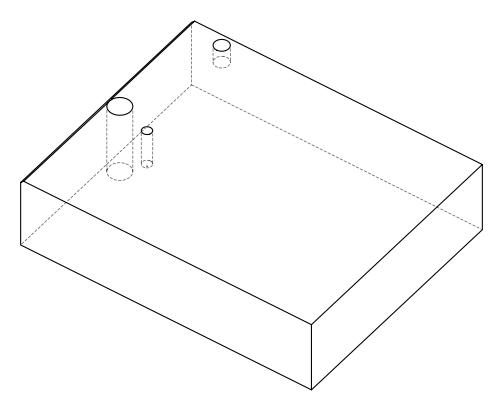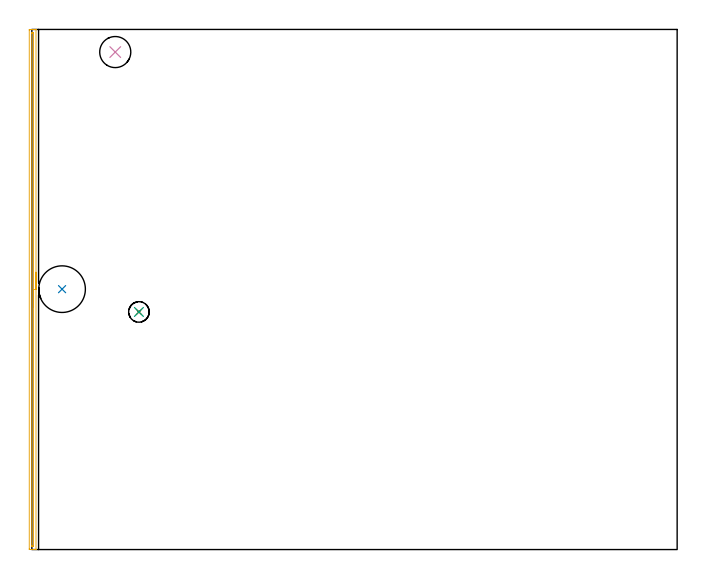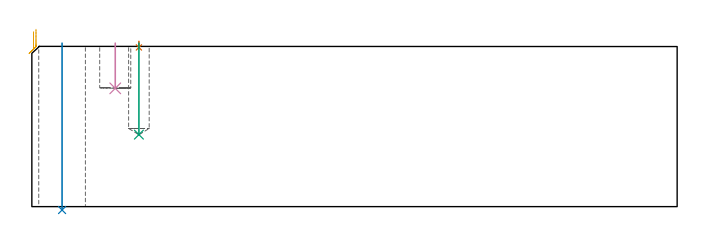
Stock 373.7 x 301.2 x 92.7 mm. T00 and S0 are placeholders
(PLAN: 5 operations, 4 tool changes, 5.7 min)
(1 SPOT_DRILL | STEP1POCKET | NXT0321_9005460120000 | 0.03 min | 0 mm3)
(2 INDEXABLE_INSERT_DRILL_THROUGH_HOLE_FROM_SOLID | STEP1HOLE | NXT0302_025 | 0.39 min | 53036 mm3)
(3 DRILL_BLIND_HOLE_INTO_CENTER | STEP1POCKET | UGT0301_229 | 0.21 min | 5389 mm3)
(4 INDEXABLE_INSERT_DRILL_BLIND_HOLE_FROM_SOLID | STEP1POCKET_1 | NXT0302_007 | 0.11 min | 6094 mm3)
(5 AREA_MILL | FG_CHAMFER_SURFACE | UGT0205_001 | 4.98 min | 2291 mm3)
(TOOL NXT0321_9005460120000 | NC Spot Drill, 142deg, 12mm, Carbide, Uncoated | D12 PA142 FL30 Z2)
(TOOL NXT0302_025 | Index. Insert Drill 27mm [880-D2700L32-05] | D27 PA176 FL135 Z2)
(TOOL UGT0301_229 | Twist Drill 11.9 mm | D11.9 PA118 FL100 Z2)
(TOOL NXT0302_007 | Index. Insert Drill 18mm [880-D1800L25-05] | D18 PA176 FL90 Z2)
(TOOL UGT0205_001 | Chamfer Mill 20 x 3 x 45 deg. | D20 FL50 Z2)
(OP 1 SPOT_DRILL)
G17 G21 G94 G90
T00 M6
G54
G17 G0 G90 X62. Y137.6 S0 M3
G43 Z102.7 H0
G94 G81 G98 Z92.188 F250. R95.7
G80
M5
M2
(OP 2 INDEXABLE_INSERT_DRILL_THROUGH_HOLE_FROM_SOLID)
G17 G21 G94 G90
T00 M6
G54
G17 G0 G90 X17.5 Y150.8 S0 M3
G43 Z102.7 H1
G94 G81 G98 Z-1.971 F250. R94.7
G80
M5
M2
(OP 3 DRILL_BLIND_HOLE_INTO_CENTER)
G17 G21 G94 G90
T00 M6
G54
G17 G0 G90 X62. Y137.6 S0 M3
G43 Z102.7 H0
G94 G81 G98 Z41.7 F250. R94.7
G80
M5
M2
(OP 4 INDEXABLE_INSERT_DRILL_BLIND_HOLE_FROM_SOLID)
G17 G21 G94 G90
T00 M6
G54
G17 G0 G90 X48.3 Y288.1 S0 M3
G43 Z102.7 H1
G94 G81 G98 Z68.5 F250. R94.7
G80
M5
M2
(OP 5 AREA_MILL)
G17 G21 G94 G90
T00 M6
G54
G17 G0 G90 X2.4 Y160.6 S1061 M3
G43 Z102.7 H0
G94 G1 Y160.562 Z101.828 F250.
Y160.448 Z100.963
Y160.259 Z100.112
Y159.997 Z99.28
Y159.663 Z98.474
Y159.26 Z97.7
Y158.791 Z96.964
Y158.26 Z96.272
Y157.671 Z95.629
Y157.028 Z95.039
Y156.336 Z94.508
Y155.6 Z94.04
Y154.826 Z93.637
Y154.02 Z93.303
Y153.188 Z93.041
Y152.336 Z92.852
Y151.472 Z92.738
Y150.6 Z92.7
Y0.16
X2.405 Y0.01 Z92.695
X2.342 Y0.007 Z92.634
X1.952 Y0. Z92.251
X1.552 Z91.851
X0.896 Z91.192
X-0.324 Z89.973
X-0.889 Z89.405
X-1.149 Z89.145
X-1.496 Y0.002 Z88.799
X-1.497 Y0.003
X-1.5 Y0.61 Z88.8
Y300.59
X-1.497 Y301.197 Z88.799
X-1.496 Y301.198
X-0.889 Y301.2 Z89.405
X-0.324 Z89.973
X0.004 Z90.3
X0.569 Z90.865
X0.896 Z91.192
X1.552 Z91.851
X1.952 Z92.251
X2.342 Y301.193 Z92.634
X2.397 Y301.19 Z92.688
X2.4 Y301.036 Z92.7
Y150.6
X0.986 Z91.286
X0.985 Y2.307 Z91.285
X0.984 Y2.217 Z91.284
X0.979 Y2.04 Z91.279
X0.976 Y2.008 Z91.276
X0.97 Y2.006 Z91.27
X0.946 Y2.003 Z91.246
X0.896 Y2.001 Z91.196
X0.399 Z90.699
X0.004 Y2.007 Z90.304
X-0.052 Y2.01 Z90.248
X-0.079 Y2.017 Z90.221
X-0.085 Y2.396 Z90.215
Y298.893
X-0.084 Y298.983 Z90.216
X-0.079 Y299.161 Z90.221
X-0.076 Y299.192 Z90.224
X-0.07 Y299.194 Z90.23
X-0.046 Y299.197 Z90.254
X0.004 Y299.199 Z90.304
X0.502 Z90.802
X0.896 Y299.193 Z91.196
X0.952 Y299.19 Z91.252
X0.979 Y299.183 Z91.279
X0.985 Y298.804 Z91.285
X0.986 Y150.6 Z91.286
Y149.728 Z91.324
Y148.863 Z91.438
Y148.012 Z91.626
Y147.18 Z91.889
Y146.374 Z92.223
Y145.6 Z92.625
Y144.864 Z93.094
Y144.172 Z93.625
Y143.529 Z94.215
Y142.94 Z94.858
Y142.408 Z95.55
Y141.94 Z96.286
Y141.537 Z97.06
Y141.203 Z97.865
Y140.941 Z98.697
Y140.752 Z99.549
Y140.638 Z100.414
Y140.6 Z101.286
G0 Z102.7
M5
M2
